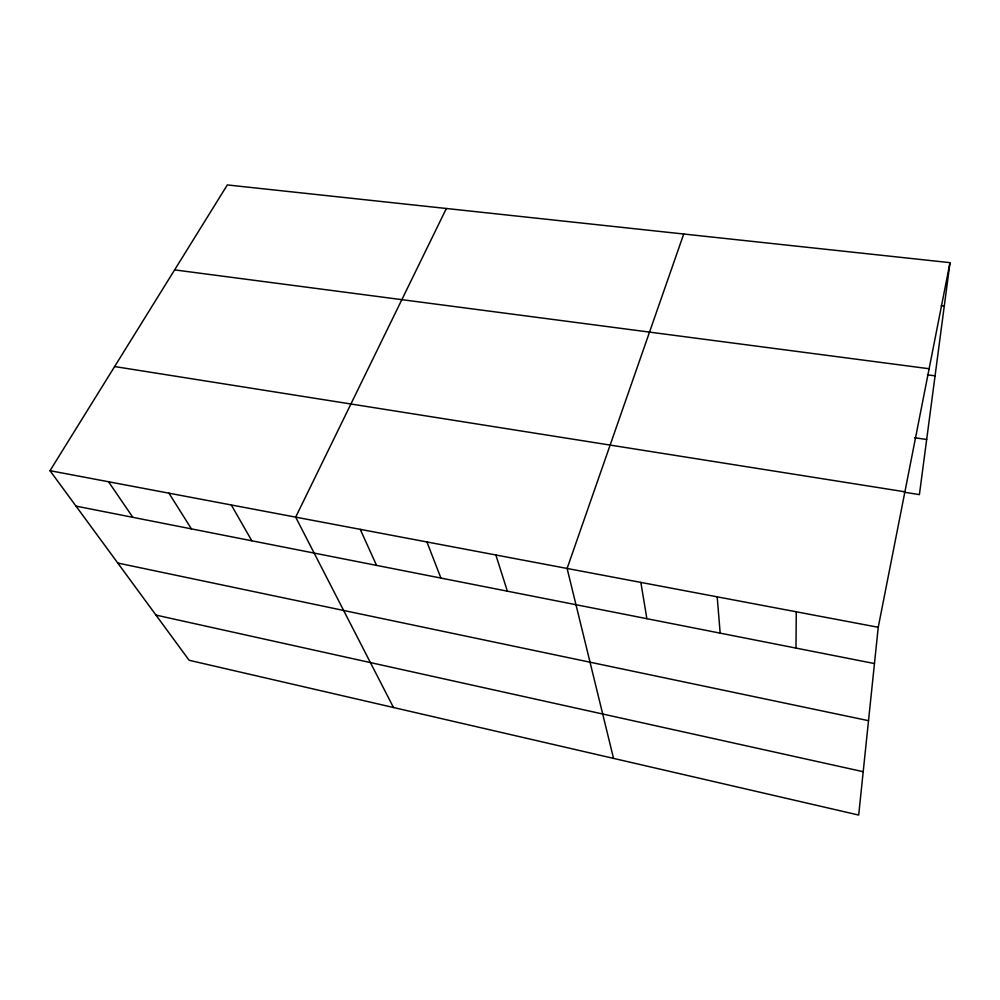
<?xml version="1.0" encoding="UTF-8"?>
<svg xmlns="http://www.w3.org/2000/svg" width="1000" height="1000" viewBox="0 0 1000 1000"><rect width="100%" height="100%" fill="white"/><g stroke="black" fill="none" stroke-linecap="round" stroke-linejoin="round"><path stroke-width="1.5" d="M795.987 648.088L796.275 611.788M950 262.65L878.238 627.288L858.688 815.062L189.125 660.275L50 470.688L227.338 184.938L950 262.65L919.4 494.625L904.25 492.212M683.725 234.013L567.112 568.462L613.55 758.388M446.362 208.487L295.675 517.137L393.488 707.513M941.225 305.775L944.262 306.125M174.613 269.887L929.125 368.738M927.387 374.825L935.075 375.838M914.513 437.713L926.675 439.487M114.625 366.55L904.9 491.8M50 470.688L878.238 627.288M76 506.125L874.463 663.562M117.775 563.038L868.512 720.675M155.975 615.1L863.2 771.7M108.537 481.75L132.838 517.325M168.938 493.175L191.425 528.875M231.287 504.963L251.825 540.788M360.238 529.35L376.538 565.388M426.925 541.95L440.913 578.075M495.85 554.987L507.362 591.175M640.85 582.4L646.875 618.688M717.188 596.838L720.175 633.138"/></g></svg>
